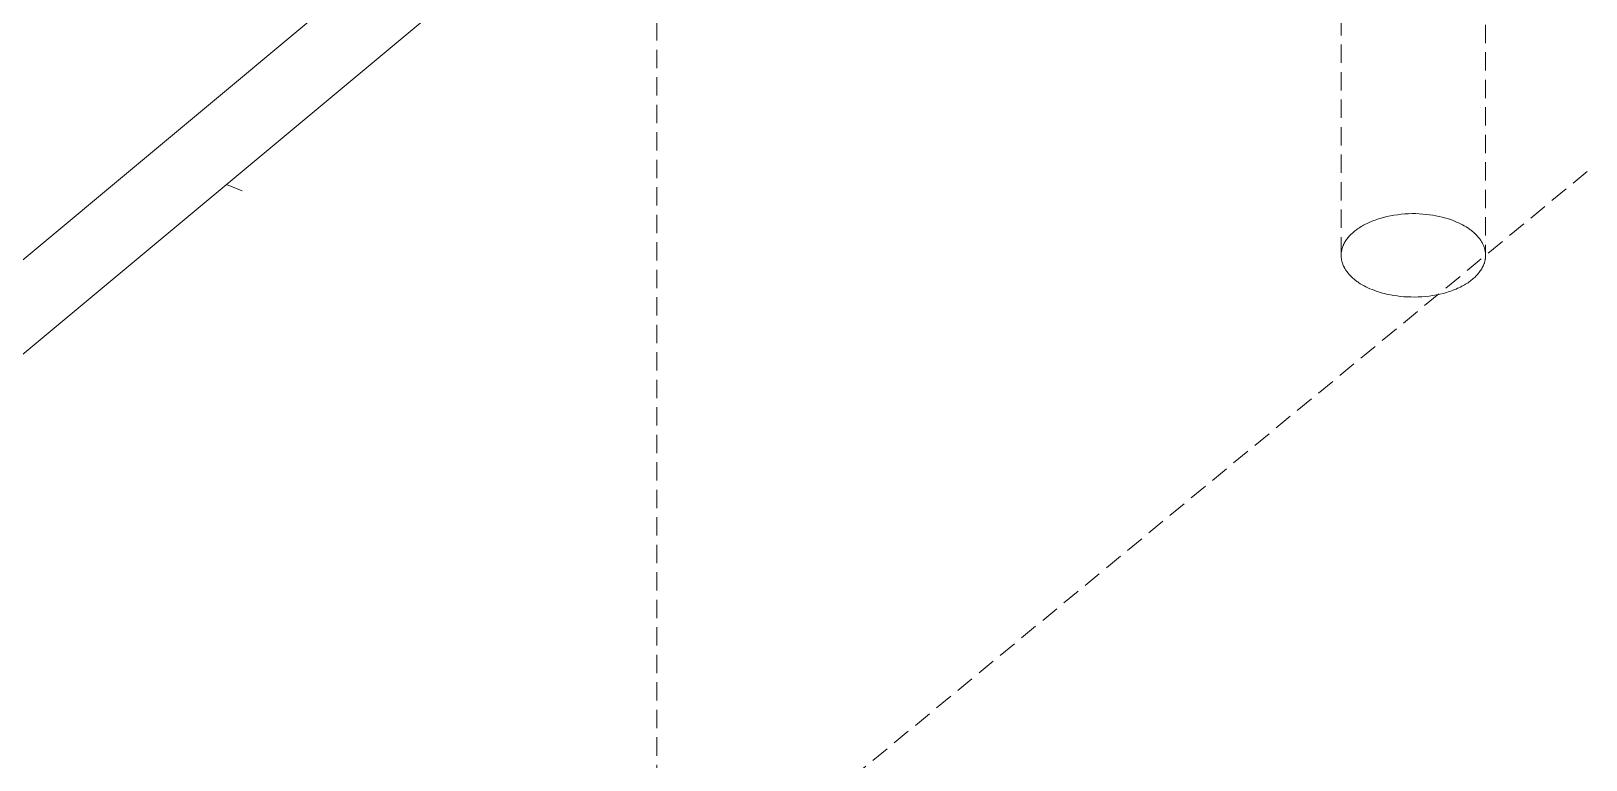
# Model space of a CAD drawing. Header units: millimetres. Extents: x -427 to 4679, y -324 to 2971.
# Drawn here: x 4430.4 to 4538.1, y 937.4 to 987.8 of the extents above; entities that cross this region are included whole.
import ezdxf

# ---------------------------------------------------------------- set-up
doc = ezdxf.new("R2010")
doc.units = ezdxf.units.MM
doc.linetypes.add('HIDDEN', pattern=[1.905, 1.27, -0.635])
doc.layers.add('ZANO_R', color=7, linetype='Continuous', lineweight=0)
doc.layers.add('ZANO_R_przerywana', color=7, linetype='HIDDEN', lineweight=0)

msp = doc.modelspace()

# ---------------------------------------------------------------- linework, layer by layer
at = {"layer": 'ZANO_R'}
for p, q in [((4321.77, 881.95), (4566.64, 1086.03)), ((4566.64, 1079.5), (4321.77, 875.42)), ((4445, 976.78), (4443.92, 977.22))]:
    msp.add_line(p, q, dxfattribs=at)
at = {"layer": 'ZANO_R_przerywana'}
for p, q in [((4473.72, 850.02), (4473.72, 1176.62)), ((4334.36, 810.07), (4678.51, 1093.83)), ((4531.12, 1070.19), (4531.12, 972.3)), ((4521.12, 972.3), (4521.12, 1067.73)), ((4523.06, 974.58), (4523.16, 974.63)), ((4523.16, 974.63), (4523.27, 974.67)), ((4523.27, 974.67), (4523.37, 974.71)), ((4523.37, 974.71), (4523.48, 974.75)), ((4523.48, 974.75), (4523.59, 974.79)), ((4523.59, 974.79), (4523.7, 974.83)), ((4523.7, 974.83), (4523.81, 974.86)), ((4523.81, 974.86), (4524.05, 974.93)), ((4524.05, 974.93), (4524.29, 974.99)), ((4524.29, 974.99), (4524.53, 975.04)), ((4524.53, 975.04), (4524.78, 975.08)), ((4524.78, 975.08), (4525.03, 975.12)), ((4525.03, 975.12), (4525.28, 975.15)), ((4525.28, 975.15), (4525.53, 975.17)), ((4525.53, 975.17), (4525.78, 975.18)), ((4525.78, 975.18), (4526.03, 975.19)), ((4526.03, 975.19), (4526.28, 975.19)), ((4526.28, 975.19), (4526.53, 975.18)), ((4526.53, 975.18), (4526.77, 975.16)), ((4526.77, 975.16), (4527.01, 975.14)), ((4527.01, 975.14), (4527.24, 975.11)), ((4527.24, 975.11), (4527.47, 975.08)), ((4527.47, 975.08), (4527.69, 975.04)), ((4527.69, 975.04), (4527.9, 975)), ((4527.9, 975), (4528.11, 974.95)), ((4528.11, 974.95), (4528.26, 974.91)), ((4528.26, 974.91), (4528.4, 974.87)), ((4528.4, 974.87), (4528.55, 974.83)), ((4528.55, 974.83), (4528.69, 974.78)), ((4528.69, 974.78), (4528.83, 974.73)), ((4528.83, 974.73), (4528.97, 974.67)), ((4528.97, 974.67), (4529.11, 974.61)), ((4521.58, 973.51), (4521.63, 973.57)), ((4521.63, 973.57), (4521.68, 973.62)), ((4521.68, 973.62), (4521.73, 973.68)), ((4521.73, 973.68), (4521.79, 973.74)), ((4521.79, 973.74), (4521.85, 973.8)), ((4521.85, 973.8), (4521.91, 973.85)), ((4521.91, 973.85), (4521.97, 973.91)), ((4521.97, 973.91), (4522.04, 973.97)), ((4522.04, 973.97), (4522.11, 974.02)), ((4522.11, 974.02), (4522.18, 974.08)), ((4522.18, 974.08), (4522.26, 974.13)), ((4522.26, 974.13), (4522.34, 974.19)), ((4522.34, 974.19), (4522.42, 974.24)), ((4522.42, 974.24), (4522.5, 974.29)), ((4522.5, 974.29), (4522.59, 974.34)), ((4522.59, 974.34), (4522.68, 974.39)), ((4522.68, 974.39), (4522.77, 974.44)), ((4522.77, 974.44), (4522.86, 974.49)), ((4522.86, 974.49), (4522.96, 974.54)), ((4522.96, 974.54), (4523.06, 974.58)), ((4529.11, 974.61), (4529.25, 974.55)), ((4529.25, 974.55), (4529.38, 974.49)), ((4529.38, 974.49), (4529.52, 974.42)), ((4529.52, 974.42), (4529.64, 974.35)), ((4529.64, 974.35), (4529.77, 974.28)), ((4529.77, 974.28), (4529.89, 974.2)), ((4529.89, 974.2), (4530.01, 974.12)), ((4530.01, 974.12), (4530.06, 974.08)), ((4530.06, 974.08), (4530.12, 974.04)), ((4530.12, 974.04), (4530.17, 973.99)), ((4530.17, 973.99), (4530.23, 973.95)), ((4530.23, 973.95), (4530.28, 973.91)), ((4530.28, 973.91), (4530.33, 973.86)), ((4530.33, 973.86), (4530.38, 973.82)), ((4530.38, 973.82), (4530.43, 973.77)), ((4530.43, 973.77), (4530.47, 973.72)), ((4530.47, 973.72), (4530.52, 973.68)), ((4530.52, 973.68), (4530.56, 973.63)), ((4530.56, 973.63), (4530.6, 973.58)), ((4530.6, 973.58), (4530.64, 973.53)), ((4521.13, 972.5), (4521.14, 972.54)), ((4521.13, 972.46), (4521.13, 972.5)), ((4521.14, 972.57), (4521.15, 972.61)), ((4521.14, 972.54), (4521.14, 972.57)), ((4521.15, 972.61), (4521.16, 972.64)), ((4521.16, 972.64), (4521.17, 972.68)), ((4521.17, 972.71), (4521.18, 972.74)), ((4521.17, 972.68), (4521.17, 972.71)), ((4521.18, 972.74), (4521.19, 972.78)), ((4521.19, 972.78), (4521.2, 972.81)), ((4521.2, 972.81), (4521.21, 972.85)), ((4521.21, 972.85), (4521.22, 972.88)), ((4521.22, 972.88), (4521.24, 972.91)), ((4521.24, 972.91), (4521.25, 972.95)), ((4521.25, 972.95), (4521.26, 972.98)), ((4521.26, 972.98), (4521.28, 973.01)), ((4521.28, 973.01), (4521.29, 973.05)), ((4521.29, 973.05), (4521.31, 973.08)), ((4521.31, 973.08), (4521.34, 973.14)), ((4521.34, 973.14), (4521.38, 973.21)), ((4521.38, 973.21), (4521.41, 973.27)), ((4521.41, 973.27), (4521.45, 973.33)), ((4521.45, 973.33), (4521.49, 973.39)), ((4521.49, 973.39), (4521.54, 973.45)), ((4521.54, 973.45), (4521.58, 973.51)), ((4530.64, 973.53), (4530.68, 973.49)), ((4530.68, 973.49), (4530.72, 973.44)), ((4530.72, 973.44), (4530.75, 973.39)), ((4530.75, 973.39), (4530.79, 973.34)), ((4530.79, 973.34), (4530.82, 973.29)), ((4530.82, 973.29), (4530.85, 973.24)), ((4530.85, 973.24), (4530.88, 973.19)), ((4530.88, 973.19), (4530.91, 973.13)), ((4530.91, 973.13), (4530.94, 973.08)), ((4530.94, 973.08), (4530.96, 973.03)), ((4530.96, 973.03), (4530.98, 972.98)), ((4530.98, 972.98), (4531, 972.93)), ((4531, 972.93), (4531.02, 972.88)), ((4531.02, 972.88), (4531.04, 972.82)), ((4531.04, 972.82), (4531.06, 972.77)), ((4531.06, 972.77), (4531.07, 972.72)), ((4531.07, 972.72), (4531.08, 972.67)), ((4531.08, 972.67), (4531.09, 972.61)), ((4531.09, 972.61), (4531.1, 972.56)), ((4531.1, 972.56), (4531.11, 972.51)), ((4531.11, 972.51), (4531.12, 972.46)), ((4521.12, 972.25), (4521.12, 972.3)), ((4521.13, 972.19), (4521.12, 972.25)), ((4521.13, 972.43), (4521.13, 972.46)), ((4521.13, 972.39), (4521.13, 972.43)), ((4521.13, 972.14), (4521.13, 972.19)), ((4521.14, 972.09), (4521.13, 972.14)), ((4521.14, 972.04), (4521.14, 972.09)), ((4521.15, 971.98), (4521.14, 972.04)), ((4521.16, 971.93), (4521.15, 971.98)), ((4521.18, 971.88), (4521.16, 971.93)), ((4521.19, 971.82), (4521.18, 971.88)), ((4521.21, 971.77), (4521.19, 971.82)), ((4521.23, 971.72), (4521.21, 971.77)), ((4521.25, 971.66), (4521.23, 971.72)), ((4521.27, 971.61), (4521.25, 971.66)), ((4521.29, 971.56), (4521.27, 971.61)), ((4521.32, 971.51), (4521.29, 971.56)), ((4521.34, 971.45), (4521.32, 971.51)), ((4521.37, 971.4), (4521.34, 971.45)), ((4521.4, 971.35), (4521.37, 971.4)), ((4530.88, 971.42), (4530.86, 971.38)), ((4530.9, 971.45), (4530.88, 971.42)), ((4530.92, 971.48), (4530.9, 971.45)), ((4530.94, 971.52), (4530.92, 971.48)), ((4530.95, 971.55), (4530.94, 971.52)), ((4530.97, 971.59), (4530.95, 971.55)), ((4530.98, 971.62), (4530.97, 971.59)), ((4531, 971.66), (4530.98, 971.62)), ((4531.01, 971.7), (4531, 971.66)), ((4531.02, 971.73), (4531.01, 971.7)), ((4531.04, 971.77), (4531.02, 971.73)), ((4531.05, 971.81), (4531.04, 971.77)), ((4531.06, 971.84), (4531.05, 971.81)), ((4531.07, 971.88), (4531.06, 971.84)), ((4531.08, 971.92), (4531.07, 971.88)), ((4531.09, 971.96), (4531.08, 971.92)), ((4531.1, 972.03), (4531.09, 971.99)), ((4531.09, 971.99), (4531.09, 971.96)), ((4531.11, 972.07), (4531.1, 972.03)), ((4531.12, 972.15), (4531.11, 972.11)), ((4531.11, 972.11), (4531.11, 972.07)), ((4531.12, 972.46), (4531.12, 972.4)), ((4531.12, 972.4), (4531.12, 972.35)), ((4531.12, 972.3), (4531.12, 972.26)), ((4531.12, 972.26), (4531.12, 972.22)), ((4531.12, 972.22), (4531.12, 972.18)), ((4531.12, 972.18), (4531.12, 972.15)), ((4521.43, 971.3), (4521.4, 971.35)), ((4521.47, 971.25), (4521.43, 971.3)), ((4521.5, 971.2), (4521.47, 971.25)), ((4521.54, 971.15), (4521.5, 971.2)), ((4521.58, 971.1), (4521.54, 971.15)), ((4521.62, 971.05), (4521.58, 971.1)), ((4521.66, 971), (4521.62, 971.05)), ((4521.7, 970.95), (4521.66, 971)), ((4521.75, 970.9), (4521.7, 970.95)), ((4521.79, 970.86), (4521.75, 970.9)), ((4521.84, 970.81), (4521.79, 970.86)), ((4521.89, 970.76), (4521.84, 970.81)), ((4521.94, 970.72), (4521.89, 970.76)), ((4521.99, 970.67), (4521.94, 970.72)), ((4522.05, 970.63), (4521.99, 970.67)), ((4522.1, 970.58), (4522.05, 970.63)), ((4522.16, 970.54), (4522.1, 970.58)), ((4522.21, 970.5), (4522.16, 970.54)), ((4522.27, 970.46), (4522.21, 970.5)), ((4522.33, 970.42), (4522.27, 970.46)), ((4522.45, 970.34), (4522.33, 970.42)), ((4522.58, 970.26), (4522.45, 970.34)), ((4529.83, 970.36), (4529.74, 970.31)), ((4529.91, 970.41), (4529.83, 970.36)), ((4529.99, 970.47), (4529.91, 970.41)), ((4530.06, 970.52), (4529.99, 970.47)), ((4530.13, 970.58), (4530.06, 970.52)), ((4530.2, 970.63), (4530.13, 970.58)), ((4530.27, 970.69), (4530.2, 970.63)), ((4530.34, 970.75), (4530.27, 970.69)), ((4530.4, 970.8), (4530.34, 970.75)), ((4530.46, 970.86), (4530.4, 970.8)), ((4530.51, 970.92), (4530.46, 970.86)), ((4530.57, 970.98), (4530.51, 970.92)), ((4530.62, 971.04), (4530.57, 970.98)), ((4530.66, 971.09), (4530.62, 971.04)), ((4530.71, 971.15), (4530.66, 971.09)), ((4530.76, 971.22), (4530.71, 971.15)), ((4530.8, 971.28), (4530.76, 971.22)), ((4530.84, 971.35), (4530.8, 971.28)), ((4530.86, 971.38), (4530.84, 971.35)), ((4522.71, 970.19), (4522.58, 970.26)), ((4522.84, 970.12), (4522.71, 970.19)), ((4522.98, 970.06), (4522.84, 970.12)), ((4523.12, 969.99), (4522.98, 970.06)), ((4523.26, 969.93), (4523.12, 969.99)), ((4523.4, 969.88), (4523.26, 969.93)), ((4523.55, 969.83), (4523.4, 969.88)), ((4523.69, 969.78), (4523.55, 969.83)), ((4523.84, 969.73), (4523.69, 969.78)), ((4523.99, 969.69), (4523.84, 969.73)), ((4524.13, 969.65), (4523.99, 969.69)), ((4524.34, 969.6), (4524.13, 969.65)), ((4524.55, 969.56), (4524.34, 969.6)), ((4524.77, 969.52), (4524.55, 969.56)), ((4525, 969.49), (4524.77, 969.52)), ((4525.23, 969.46), (4525, 969.49)), ((4525.47, 969.44), (4525.23, 969.46)), ((4525.72, 969.42), (4525.47, 969.44)), ((4525.96, 969.42), (4525.72, 969.42)), ((4526.21, 969.41), (4525.96, 969.42)), ((4526.46, 969.42), (4526.21, 969.41)), ((4526.72, 969.43), (4526.46, 969.42)), ((4526.97, 969.46), (4526.72, 969.43)), ((4527.22, 969.48), (4526.97, 969.46)), ((4527.47, 969.52), (4527.22, 969.48)), ((4527.72, 969.56), (4527.47, 969.52)), ((4527.96, 969.62), (4527.72, 969.56)), ((4528.2, 969.67), (4527.96, 969.62)), ((4528.43, 969.74), (4528.2, 969.67)), ((4528.54, 969.77), (4528.43, 969.74)), ((4528.66, 969.81), (4528.54, 969.77)), ((4528.77, 969.85), (4528.66, 969.81)), ((4528.87, 969.89), (4528.77, 969.85)), ((4528.98, 969.93), (4528.87, 969.89)), ((4529.08, 969.97), (4528.98, 969.93)), ((4529.19, 970.02), (4529.08, 969.97)), ((4529.28, 970.06), (4529.19, 970.02)), ((4529.38, 970.11), (4529.28, 970.06)), ((4529.48, 970.16), (4529.38, 970.11)), ((4529.57, 970.21), (4529.48, 970.16)), ((4529.66, 970.26), (4529.57, 970.21)), ((4529.74, 970.31), (4529.66, 970.26))]:
    msp.add_line(p, q, dxfattribs=at)

doc.saveas('drawing.dxf')
